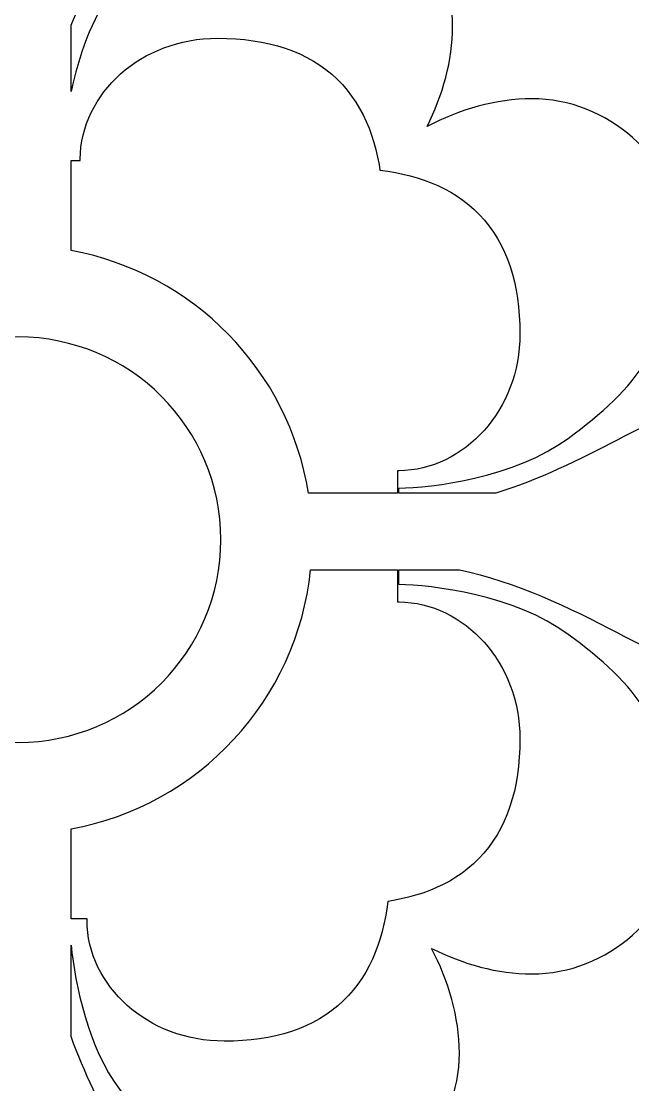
# Model space of a CAD drawing. Header units: centimetres. Extents: x 21.2 to 27, y -9 to 9.
# Drawn here: x 22.782 to 23.446, y -6.788 to -5.633 of the extents above; entities that cross this region are included whole.
import ezdxf

# ---------------------------------------------------------------- set-up
doc = ezdxf.new("R2010")
doc.units = ezdxf.units.CM
doc.header["$MEASUREMENT"] = 0
doc.layers.add('layer 1', color=7, linetype='Continuous')

msp = doc.modelspace()

# ---------------------------------------------------------------- linework, layer by layer
at = {"layer": 'layer 1', "color": 250}
for points, knots in [([(21.19047, -9.00019), (21.19047, -9.00019), (21.19047, -7.7491), (21.19047, -7.7491), (21.19047, -7.7491), (21.19047, -7.7491), (21.19047, -7.63661), (21.19047, -7.63661), (21.19047, -7.63661), (21.19047, -7.63661), (21.19047, -7.23319), (21.19047, -7.23319), (21.19047, -7.23319), (21.19047, -7.23319), (21.19047, -7.03897), (21.19047, -7.03897), (21.19047, -7.03897), (21.19047, -7.03897), (21.19047, -5.26695), (21.19047, -5.26695), (21.19047, -5.26695), (21.19047, -5.26695), (21.19047, -5.15446), (21.19047, -5.15446), (21.19047, -5.15446), (21.19047, -5.15446), (21.19047, -4.75104), (21.19047, -4.75104), (21.19047, -4.75104), (21.19047, -4.75104), (21.19047, -4.55682), (21.19047, -4.55682), (21.19047, -4.55682), (21.19047, -4.55682), (21.19047, -2.7848), (21.19047, -2.7848), (21.19047, -2.7848), (21.19047, -2.7848), (21.19047, -2.67231), (21.19047, -2.67231), (21.19047, -2.67231), (21.19047, -2.67231), (21.19047, -2.26889), (21.19047, -2.26889), (21.19047, -2.26889), (21.19047, -2.26889), (21.19047, -2.07467), (21.19047, -2.07467), (21.19047, -2.07467), (21.19047, -2.07467), (21.19047, -0.30265), (21.19047, -0.30265), (21.19047, -0.30265), (21.19047, -0.30265), (21.19047, -0.19016), (21.19047, -0.19016), (21.19047, -0.19016), (21.19047, -0.19016), (21.19047, 0.21326), (21.19047, 0.21326), (21.19047, 0.21326), (21.19047, 0.21326), (21.19047, 0.40748), (21.19047, 0.40748), (21.19047, 0.40748), (21.19047, 0.40748), (21.19047, 2.1795), (21.19047, 2.1795), (21.19047, 2.1795), (21.19047, 2.1795), (21.19047, 2.29199), (21.19047, 2.29199), (21.19047, 2.29199), (21.19047, 2.29199), (21.19047, 2.69541), (21.19047, 2.69541), (21.19047, 2.69541), (21.19047, 2.69541), (21.19047, 2.88963), (21.19047, 2.88963), (21.19047, 2.88963), (21.19047, 2.88963), (21.19047, 4.66165), (21.19047, 4.66165), (21.19047, 4.66165), (21.19047, 4.66165), (21.19047, 4.77414), (21.19047, 4.77414), (21.19047, 4.77414), (21.19047, 4.77414), (21.19047, 5.17756), (21.19047, 5.17756), (21.19047, 5.17756), (21.19047, 5.17756), (21.19047, 5.37178), (21.19047, 5.37178), (21.19047, 5.37178), (21.19047, 5.37178), (21.19047, 7.1438), (21.19047, 7.1438), (21.19047, 7.1438), (21.19047, 7.1438), (21.19047, 7.25629), (21.19047, 7.25629), (21.19047, 7.25629), (21.19047, 7.25629), (21.19047, 7.65971), (21.19047, 7.65971), (21.19047, 7.65971), (21.19047, 7.65971), (21.19047, 7.85393), (21.19047, 7.85393), (21.19047, 7.85393), (21.19047, 7.85393), (21.19047, 9.00077), (21.19047, 9.00077), (21.19047, 9.00077), (21.19047, 9.00077), (22.06369, 9.00077), (22.06369, 9.00077), (22.06369, 9.00077), (22.06369, 9.00077), (22.26069, 9.00077), (22.26069, 9.00077), (22.26069, 9.00077), (22.26069, 9.00077), (22.75317, 9.00077), (22.75317, 9.00077), (22.75317, 9.00077), (22.75317, 9.00077), (22.83643, 9.00077), (22.83643, 9.00077), (22.83643, 9.00077), (22.83643, 9.00077), (23.30109, 9.00077), (23.30109, 9.00077), (23.30109, 9.00077), (23.30109, 9.00077), (23.4937, 9.00077), (23.4937, 9.00077), (23.4937, 9.00077), (23.4937, 9.00077), (24.69645, 9.00077), (24.69645, 9.00077), (24.69645, 9.00077), (24.69645, 9.00077), (24.89344, 9.00077), (24.89344, 9.00077), (24.89344, 9.00077), (24.89344, 9.00077), (25.38592, 9.00077), (25.38592, 9.00077), (25.38592, 9.00077), (25.38592, 9.00077), (25.46919, 9.00077), (25.46919, 9.00077), (25.46919, 9.00077), (25.46919, 9.00077), (25.93384, 9.00077), (25.93384, 9.00077), (25.93384, 9.00077), (25.93384, 9.00077), (26.12645, 9.00077), (26.12645, 9.00077), (26.12645, 9.00077), (26.12645, 9.00077), (26.99977, 9.00077), (26.99977, 9.00077), (26.99977, 9.00077), (26.99977, 9.00077), (26.99977, 7.78696), (26.99977, 7.78696), (26.99977, 7.78696), (26.99977, 7.78696), (26.99977, 7.67444), (26.99977, 7.67444), (26.99977, 7.67444), (26.99977, 7.67444), (26.99977, 7.27121), (26.99977, 7.27121), (26.99977, 7.27121), (26.99977, 7.27121), (26.99977, 7.0909), (26.99977, 7.0909), (26.99977, 7.0909), (26.99977, 7.0909), (26.99977, 5.25821), (26.99977, 5.25821), (26.99977, 5.25821), (26.99977, 5.25821), (26.99977, 5.1457), (26.99977, 5.1457), (26.99977, 5.1457), (26.99977, 5.1457), (26.99977, 4.74247), (26.99977, 4.74247), (26.99977, 4.74247), (26.99977, 4.74247), (26.99977, 4.56216), (26.99977, 4.56216), (26.99977, 4.56216), (26.99977, 4.56216), (26.99977, 2.79003), (26.99977, 2.79003), (26.99977, 2.79003), (26.99977, 2.79003), (26.99977, 2.67751), (26.99977, 2.67751), (26.99977, 2.67751), (26.99977, 2.67751), (26.99977, 2.27429), (26.99977, 2.27429), (26.99977, 2.27429), (26.99977, 2.27429), (26.99977, 2.09398), (26.99977, 2.09398), (26.99977, 2.09398), (26.99977, 2.09398), (26.99977, 0.32184), (26.99977, 0.32184), (26.99977, 0.32184), (26.99977, 0.32184), (26.99977, 0.20933), (26.99977, 0.20933), (26.99977, 0.20933), (26.99977, 0.20933), (26.99977, -0.1939), (26.99977, -0.1939), (26.99977, -0.1939), (26.99977, -0.1939), (26.99977, -0.37421), (26.99977, -0.37421), (26.99977, -0.37421), (26.99977, -0.37421), (26.99977, -2.14634), (26.99977, -2.14634), (26.99977, -2.14634), (26.99977, -2.14634), (26.99977, -2.25886), (26.99977, -2.25886), (26.99977, -2.25886), (26.99977, -2.25886), (26.99977, -2.66208), (26.99977, -2.66208), (26.99977, -2.66208), (26.99977, -2.66208), (26.99977, -2.84239), (26.99977, -2.84239), (26.99977, -2.84239), (26.99977, -2.84239), (26.99977, -4.61452), (26.99977, -4.61452), (26.99977, -4.61452), (26.99977, -4.61452), (26.99977, -4.72704), (26.99977, -4.72704), (26.99977, -4.72704), (26.99977, -4.72704), (26.99977, -5.13027), (26.99977, -5.13027), (26.99977, -5.13027), (26.99977, -5.13027), (26.99977, -5.31058), (26.99977, -5.31058), (26.99977, -5.31058), (26.99977, -5.31058), (26.99977, -7.08271), (26.99977, -7.08271), (26.99977, -7.08271), (26.99977, -7.08271), (26.99977, -7.19522), (26.99977, -7.19522), (26.99977, -7.19522), (26.99977, -7.19522), (26.99977, -7.59845), (26.99977, -7.59845), (26.99977, -7.59845), (26.99977, -7.59845), (26.99977, -7.77876), (26.99977, -7.77876), (26.99977, -7.77876), (26.99977, -7.77876), (26.99977, -9.00019), (26.99977, -9.00019), (26.99977, -9.00019), (26.99977, -9.00019), (26.12655, -9.00019), (26.12655, -9.00019), (26.12655, -9.00019), (26.12655, -9.00019), (25.92852, -9.00019), (25.92852, -9.00019), (25.92852, -9.00019), (25.92852, -9.00019), (25.46919, -9.00019), (25.46919, -9.00019), (25.46919, -9.00019), (25.46919, -9.00019), (25.38592, -9.00019), (25.38592, -9.00019), (25.38592, -9.00019), (25.38592, -9.00019), (24.89003, -9.00019), (24.89003, -9.00019), (24.89003, -9.00019), (24.89003, -9.00019), (24.69651, -9.00019), (24.69651, -9.00019), (24.69651, -9.00019), (24.69651, -9.00019), (23.4938, -9.00019), (23.4938, -9.00019), (23.4938, -9.00019), (23.4938, -9.00019), (23.29577, -9.00019), (23.29577, -9.00019), (23.29577, -9.00019), (23.29577, -9.00019), (22.83643, -9.00019), (22.83643, -9.00019), (22.83643, -9.00019), (22.83643, -9.00019), (22.75317, -9.00019), (22.75317, -9.00019), (22.75317, -9.00019), (22.75317, -9.00019), (22.25728, -9.00019), (22.25728, -9.00019), (22.25728, -9.00019), (22.25728, -9.00019), (22.06376, -9.00019), (22.06376, -9.00019), (22.06376, -9.00019), (22.06376, -9.00019), (21.19047, -9.00019), (21.19047, -9.00019)], [0, 0, 0, 0, 0.0117647, 0.0117647, 0.0117647, 0.0117647, 0.0235294, 0.0235294, 0.0235294, 0.0235294, 0.0352941, 0.0352941, 0.0352941, 0.0352941, 0.0470588, 0.0470588, 0.0470588, 0.0470588, 0.0588235, 0.0588235, 0.0588235, 0.0588235, 0.0705882, 0.0705882, 0.0705882, 0.0705882, 0.0823529, 0.0823529, 0.0823529, 0.0823529, 0.0941176, 0.0941176, 0.0941176, 0.0941176, 0.1058824, 0.1058824, 0.1058824, 0.1058824, 0.1176471, 0.1176471, 0.1176471, 0.1176471, 0.1294118, 0.1294118, 0.1294118, 0.1294118, 0.1411765, 0.1411765, 0.1411765, 0.1411765, 0.1529412, 0.1529412, 0.1529412, 0.1529412, 0.1647059, 0.1647059, 0.1647059, 0.1647059, 0.1764706, 0.1764706, 0.1764706, 0.1764706, 0.1882353, 0.1882353, 0.1882353, 0.1882353, 0.2, 0.2, 0.2, 0.2, 0.2117647, 0.2117647, 0.2117647, 0.2117647, 0.2235294, 0.2235294, 0.2235294, 0.2235294, 0.2352941, 0.2352941, 0.2352941, 0.2352941, 0.2470588, 0.2470588, 0.2470588, 0.2470588, 0.2588235, 0.2588235, 0.2588235, 0.2588235, 0.2705882, 0.2705882, 0.2705882, 0.2705882, 0.2823529, 0.2823529, 0.2823529, 0.2823529, 0.2941176, 0.2941176, 0.2941176, 0.2941176, 0.3058824, 0.3058824, 0.3058824, 0.3058824, 0.3176471, 0.3176471, 0.3176471, 0.3176471, 0.3294118, 0.3294118, 0.3294118, 0.3294118, 0.3411765, 0.3411765, 0.3411765, 0.3411765, 0.3529412, 0.3529412, 0.3529412, 0.3529412, 0.3647059, 0.3647059, 0.3647059, 0.3647059, 0.3764706, 0.3764706, 0.3764706, 0.3764706, 0.3882353, 0.3882353, 0.3882353, 0.3882353, 0.4, 0.4, 0.4, 0.4, 0.4117647, 0.4117647, 0.4117647, 0.4117647, 0.4235294, 0.4235294, 0.4235294, 0.4235294, 0.4352941, 0.4352941, 0.4352941, 0.4352941, 0.4470588, 0.4470588, 0.4470588, 0.4470588, 0.4588235, 0.4588235, 0.4588235, 0.4588235, 0.4705882, 0.4705882, 0.4705882, 0.4705882, 0.4823529, 0.4823529, 0.4823529, 0.4823529, 0.4941176, 0.4941176, 0.4941176, 0.4941176, 0.5058824, 0.5058824, 0.5058824, 0.5058824, 0.5176471, 0.5176471, 0.5176471, 0.5176471, 0.5294118, 0.5294118, 0.5294118, 0.5294118, 0.5411765, 0.5411765, 0.5411765, 0.5411765, 0.5529412, 0.5529412, 0.5529412, 0.5529412, 0.5647059, 0.5647059, 0.5647059, 0.5647059, 0.5764706, 0.5764706, 0.5764706, 0.5764706, 0.5882353, 0.5882353, 0.5882353, 0.5882353, 0.6, 0.6, 0.6, 0.6, 0.6117647, 0.6117647, 0.6117647, 0.6117647, 0.6235294, 0.6235294, 0.6235294, 0.6235294, 0.6352941, 0.6352941, 0.6352941, 0.6352941, 0.6470588, 0.6470588, 0.6470588, 0.6470588, 0.6588235, 0.6588235, 0.6588235, 0.6588235, 0.6705882, 0.6705882, 0.6705882, 0.6705882, 0.6823529, 0.6823529, 0.6823529, 0.6823529, 0.6941176, 0.6941176, 0.6941176, 0.6941176, 0.7058824, 0.7058824, 0.7058824, 0.7058824, 0.7176471, 0.7176471, 0.7176471, 0.7176471, 0.7294118, 0.7294118, 0.7294118, 0.7294118, 0.7411765, 0.7411765, 0.7411765, 0.7411765, 0.7529412, 0.7529412, 0.7529412, 0.7529412, 0.7647059, 0.7647059, 0.7647059, 0.7647059, 0.7764706, 0.7764706, 0.7764706, 0.7764706, 0.7882353, 0.7882353, 0.7882353, 0.7882353, 0.8, 0.8, 0.8, 0.8, 0.8117647, 0.8117647, 0.8117647, 0.8117647, 0.8235294, 0.8235294, 0.8235294, 0.8235294, 0.8352941, 0.8352941, 0.8352941, 0.8352941, 0.8470588, 0.8470588, 0.8470588, 0.8470588, 0.8588235, 0.8588235, 0.8588235, 0.8588235, 0.8705882, 0.8705882, 0.8705882, 0.8705882, 0.8823529, 0.8823529, 0.8823529, 0.8823529, 0.8941176, 0.8941176, 0.8941176, 0.8941176, 0.9058824, 0.9058824, 0.9058824, 0.9058824, 0.9176471, 0.9176471, 0.9176471, 0.9176471, 0.9294118, 0.9294118, 0.9294118, 0.9294118, 0.9411765, 0.9411765, 0.9411765, 0.9411765, 0.9529412, 0.9529412, 0.9529412, 0.9529412, 0.9647059, 0.9647059, 0.9647059, 0.9647059, 0.9764706, 0.9764706, 0.9764706, 0.9764706, 1, 1, 1, 1]), ([(24.05313, -6.09519), (24.05313, -6.09519), (24.05313, -5.65163), (24.05313, -5.65163), (24.05313, -5.65163), (23.90784, -5.62226), (23.79538, -5.46278), (23.7876, -5.26712), (23.7876, -5.26712), (23.57159, -5.26462), (23.39594, -5.13463), (23.38362, -4.97119), (23.38362, -4.97119), (23.38362, -4.97119), (23.15074, -5.04205), (23.15074, -5.04205), (23.15074, -5.04205), (23.15074, -5.04205), (22.88314, -4.96062), (22.88314, -4.96062), (22.88314, -4.96062), (22.88314, -4.96062), (22.81624, -5.18953), (22.81624, -5.18953), (22.81624, -5.18953), (22.83441, -5.22654), (22.85318, -5.2621), (22.86842, -5.29017), (22.86842, -5.29017), (22.89759, -5.34264), (22.91799, -5.39075), (22.91799, -5.4345), (22.91799, -5.4345), (22.91799, -5.47096), (22.89759, -5.51179), (22.88008, -5.54533), (22.88008, -5.54533), (22.86468, -5.57433), (22.84929, -5.60526), (22.83643, -5.63733), (22.83643, -5.63733), (22.83643, -5.63733), (22.83643, -5.70942), (22.83643, -5.70942), (22.83643, -5.70942), (22.84433, -5.67229), (22.85832, -5.6305), (22.88155, -5.59928), (22.88155, -5.59928), (22.93549, -5.52636), (22.98505, -5.48118), (23.10464, -5.48118), (23.10464, -5.48118), (23.18629, -5.48118), (23.25043, -5.55697), (23.25043, -5.63865), (23.25043, -5.63865), (23.25043, -5.6756), (23.23968, -5.71374), (23.22264, -5.74754), (23.22264, -5.74754), (23.2576, -5.72907), (23.29762, -5.71726), (23.33633, -5.71726), (23.33633, -5.71726), (23.41801, -5.71726), (23.49381, -5.7814), (23.49381, -5.86306), (23.49381, -5.86306), (23.49381, -5.98265), (23.44862, -6.0322), (23.37571, -6.08615), (23.37571, -6.08615), (23.31886, -6.12843), (23.22699, -6.14011), (23.19199, -6.14011), (23.19199, -6.14011), (23.19199, -6.14011), (23.19199, -6.14577), (23.19199, -6.14577), (23.19199, -6.14577), (23.19199, -6.14577), (23.29714, -6.14577), (23.29714, -6.14577), (23.29714, -6.14577), (23.34369, -6.13118), (23.3886, -6.10939), (23.42965, -6.0876), (23.42965, -6.0876), (23.46319, -6.0701), (23.50402, -6.0497), (23.54048, -6.0497), (23.54048, -6.0497), (23.58423, -6.0497), (23.63234, -6.0701), (23.68481, -6.09928), (23.68481, -6.09928), (23.72001, -6.11838), (23.76701, -6.14305), (23.81383, -6.16512), (23.81383, -6.16512), (23.81383, -6.16512), (24.05313, -6.09519), (24.05313, -6.09519)], [0, 0, 0, 0, 0.037037, 0.037037, 0.037037, 0.037037, 0.0740741, 0.0740741, 0.0740741, 0.0740741, 0.1111111, 0.1111111, 0.1111111, 0.1111111, 0.1481481, 0.1481481, 0.1481481, 0.1481481, 0.1851852, 0.1851852, 0.1851852, 0.1851852, 0.2222222, 0.2222222, 0.2222222, 0.2222222, 0.2592593, 0.2592593, 0.2592593, 0.2592593, 0.2962963, 0.2962963, 0.2962963, 0.2962963, 0.3333333, 0.3333333, 0.3333333, 0.3333333, 0.3703704, 0.3703704, 0.3703704, 0.3703704, 0.4074074, 0.4074074, 0.4074074, 0.4074074, 0.4444444, 0.4444444, 0.4444444, 0.4444444, 0.4814815, 0.4814815, 0.4814815, 0.4814815, 0.5185185, 0.5185185, 0.5185185, 0.5185185, 0.5555556, 0.5555556, 0.5555556, 0.5555556, 0.5925926, 0.5925926, 0.5925926, 0.5925926, 0.6296296, 0.6296296, 0.6296296, 0.6296296, 0.6666667, 0.6666667, 0.6666667, 0.6666667, 0.7037037, 0.7037037, 0.7037037, 0.7037037, 0.7407407, 0.7407407, 0.7407407, 0.7407407, 0.7777778, 0.7777778, 0.7777778, 0.7777778, 0.8148148, 0.8148148, 0.8148148, 0.8148148, 0.8518519, 0.8518519, 0.8518519, 0.8518519, 0.8888889, 0.8888889, 0.8888889, 0.8888889, 0.9259259, 0.9259259, 0.9259259, 0.9259259, 1, 1, 1, 1]), ([(22.83643, -5.78427), (22.83643, -5.78427), (22.83643, -5.88221), (22.83643, -5.88221), (22.83643, -5.88221), (22.96887, -5.9064), (23.07278, -6.01233), (23.09399, -6.14577), (23.09399, -6.14577), (23.09399, -6.14577), (23.19071, -6.14577), (23.19071, -6.14577), (23.19071, -6.14577), (23.19071, -6.14577), (23.19071, -6.12131), (23.19071, -6.12131), (23.19071, -6.12131), (23.19071, -6.12131), (23.19249, -6.12131), (23.19249, -6.12131), (23.19249, -6.12131), (23.19249, -6.12131), (23.19865, -6.12113), (23.19865, -6.12113), (23.19865, -6.12113), (23.19865, -6.12113), (23.20526, -6.12053), (23.20526, -6.12053), (23.20526, -6.12053), (23.20526, -6.12053), (23.2118, -6.11956), (23.2118, -6.11956), (23.2118, -6.11956), (23.2118, -6.11956), (23.21824, -6.11821), (23.21824, -6.11821), (23.21824, -6.11821), (23.21824, -6.11821), (23.22458, -6.11651), (23.22458, -6.11651), (23.22458, -6.11651), (23.22458, -6.11651), (23.23081, -6.11446), (23.23081, -6.11446), (23.23081, -6.11446), (23.23081, -6.11446), (23.2369, -6.11209), (23.2369, -6.11209), (23.2369, -6.11209), (23.2369, -6.11209), (23.24286, -6.10939), (23.24286, -6.10939), (23.24286, -6.10939), (23.24286, -6.10939), (23.24866, -6.1064), (23.24866, -6.1064), (23.24866, -6.1064), (23.24866, -6.1064), (23.25433, -6.1031), (23.25433, -6.1031), (23.25433, -6.1031), (23.25433, -6.1031), (23.25982, -6.09951), (23.25982, -6.09951), (23.25982, -6.09951), (23.25982, -6.09951), (23.26514, -6.09565), (23.26514, -6.09565), (23.26514, -6.09565), (23.26514, -6.09565), (23.27028, -6.09153), (23.27028, -6.09153), (23.27028, -6.09153), (23.27028, -6.09153), (23.27524, -6.08714), (23.27524, -6.08714), (23.27524, -6.08714), (23.27524, -6.08714), (23.28001, -6.08251), (23.28001, -6.08251), (23.28001, -6.08251), (23.28001, -6.08251), (23.28458, -6.07762), (23.28458, -6.07762), (23.28458, -6.07762), (23.28458, -6.07762), (23.28894, -6.07251), (23.28894, -6.07251), (23.28894, -6.07251), (23.28894, -6.07251), (23.29308, -6.06716), (23.29308, -6.06716), (23.29308, -6.06716), (23.29308, -6.06716), (23.297, -6.0616), (23.297, -6.0616), (23.297, -6.0616), (23.297, -6.0616), (23.30069, -6.05581), (23.30069, -6.05581), (23.30069, -6.05581), (23.30069, -6.05581), (23.30413, -6.04982), (23.30413, -6.04982), (23.30413, -6.04982), (23.30413, -6.04982), (23.30732, -6.04363), (23.30732, -6.04363), (23.30732, -6.04363), (23.30732, -6.04363), (23.31026, -6.03725), (23.31026, -6.03725), (23.31026, -6.03725), (23.31026, -6.03725), (23.31292, -6.03067), (23.31292, -6.03067), (23.31292, -6.03067), (23.31292, -6.03067), (23.31531, -6.02392), (23.31531, -6.02392), (23.31531, -6.02392), (23.31531, -6.02392), (23.3174, -6.017), (23.3174, -6.017), (23.3174, -6.017), (23.3174, -6.017), (23.3192, -6.00993), (23.3192, -6.00993), (23.3192, -6.00993), (23.3192, -6.00993), (23.32069, -6.00269), (23.32069, -6.00269), (23.32069, -6.00269), (23.32069, -6.00269), (23.32186, -5.99531), (23.32186, -5.99531), (23.32186, -5.99531), (23.32186, -5.99531), (23.32271, -5.98781), (23.32271, -5.98781), (23.32271, -5.98781), (23.32271, -5.98781), (23.32323, -5.98018), (23.32323, -5.98018), (23.32323, -5.98018), (23.32323, -5.98018), (23.3234, -5.97254), (23.3234, -5.97254), (23.3234, -5.97254), (23.3234, -5.97254), (23.32324, -5.96246), (23.32324, -5.96246), (23.32324, -5.96246), (23.32324, -5.96246), (23.32275, -5.95275), (23.32275, -5.95275), (23.32275, -5.95275), (23.32275, -5.95275), (23.32194, -5.94329), (23.32194, -5.94329), (23.32194, -5.94329), (23.32194, -5.94329), (23.3208, -5.93406), (23.3208, -5.93406), (23.3208, -5.93406), (23.3208, -5.93406), (23.31931, -5.92508), (23.31931, -5.92508), (23.31931, -5.92508), (23.31931, -5.92508), (23.31749, -5.91633), (23.31749, -5.91633), (23.31749, -5.91633), (23.31749, -5.91633), (23.31531, -5.90783), (23.31531, -5.90783), (23.31531, -5.90783), (23.31531, -5.90783), (23.31278, -5.89956), (23.31278, -5.89956), (23.31278, -5.89956), (23.31278, -5.89956), (23.30989, -5.89155), (23.30989, -5.89155), (23.30989, -5.89155), (23.30989, -5.89155), (23.30663, -5.88379), (23.30663, -5.88379), (23.30663, -5.88379), (23.30663, -5.88379), (23.30301, -5.87631), (23.30301, -5.87631), (23.30301, -5.87631), (23.30301, -5.87631), (23.29903, -5.8691), (23.29903, -5.8691), (23.29903, -5.8691), (23.29903, -5.8691), (23.29467, -5.86218), (23.29467, -5.86218), (23.29467, -5.86218), (23.29467, -5.86218), (23.28997, -5.85557), (23.28997, -5.85557), (23.28997, -5.85557), (23.28997, -5.85557), (23.28493, -5.84929), (23.28493, -5.84929), (23.28493, -5.84929), (23.28493, -5.84929), (23.27956, -5.84334), (23.27956, -5.84334), (23.27956, -5.84334), (23.27956, -5.84334), (23.27387, -5.83773), (23.27387, -5.83773), (23.27387, -5.83773), (23.27387, -5.83773), (23.2679, -5.83249), (23.2679, -5.83249), (23.2679, -5.83249), (23.2679, -5.83249), (23.26166, -5.82761), (23.26166, -5.82761), (23.26166, -5.82761), (23.26166, -5.82761), (23.25517, -5.82308), (23.25517, -5.82308), (23.25517, -5.82308), (23.25517, -5.82308), (23.24845, -5.81892), (23.24845, -5.81892), (23.24845, -5.81892), (23.24845, -5.81892), (23.24152, -5.81511), (23.24152, -5.81511), (23.24152, -5.81511), (23.24152, -5.81511), (23.2344, -5.81164), (23.2344, -5.81164), (23.2344, -5.81164), (23.2344, -5.81164), (23.22709, -5.80851), (23.22709, -5.80851), (23.22709, -5.80851), (23.22709, -5.80851), (23.21962, -5.8057), (23.21962, -5.8057), (23.21962, -5.8057), (23.21962, -5.8057), (23.212, -5.80321), (23.212, -5.80321), (23.212, -5.80321), (23.212, -5.80321), (23.20423, -5.80102), (23.20423, -5.80102), (23.20423, -5.80102), (23.20423, -5.80102), (23.19632, -5.79912), (23.19632, -5.79912), (23.19632, -5.79912), (23.19632, -5.79912), (23.18827, -5.79749), (23.18827, -5.79749), (23.18827, -5.79749), (23.18827, -5.79749), (23.18009, -5.79612), (23.18009, -5.79612), (23.18009, -5.79612), (23.18009, -5.79612), (23.17178, -5.79502), (23.17178, -5.79502), (23.17178, -5.79502), (23.17178, -5.79502), (23.17154, -5.79499), (23.17154, -5.79499), (23.17154, -5.79499), (23.17154, -5.79499), (23.17055, -5.78873), (23.17055, -5.78873), (23.17055, -5.78873), (23.17055, -5.78873), (23.16897, -5.78058), (23.16897, -5.78058), (23.16897, -5.78058), (23.16897, -5.78058), (23.16712, -5.77257), (23.16712, -5.77257), (23.16712, -5.77257), (23.16712, -5.77257), (23.16498, -5.7647), (23.16498, -5.7647), (23.16498, -5.7647), (23.16498, -5.7647), (23.16253, -5.75698), (23.16253, -5.75698), (23.16253, -5.75698), (23.16253, -5.75698), (23.15977, -5.74941), (23.15977, -5.74941), (23.15977, -5.74941), (23.15977, -5.74941), (23.15668, -5.74201), (23.15668, -5.74201), (23.15668, -5.74201), (23.15668, -5.74201), (23.15325, -5.73479), (23.15325, -5.73479), (23.15325, -5.73479), (23.15325, -5.73479), (23.14948, -5.72777), (23.14948, -5.72777), (23.14948, -5.72777), (23.14948, -5.72777), (23.14534, -5.72095), (23.14534, -5.72095), (23.14534, -5.72095), (23.14534, -5.72095), (23.14084, -5.71436), (23.14084, -5.71436), (23.14084, -5.71436), (23.14084, -5.71436), (23.13598, -5.70803), (23.13598, -5.70803), (23.13598, -5.70803), (23.13598, -5.70803), (23.13074, -5.70196), (23.13074, -5.70196), (23.13074, -5.70196), (23.13074, -5.70196), (23.12514, -5.69618), (23.12514, -5.69618), (23.12514, -5.69618), (23.12514, -5.69618), (23.11918, -5.69072), (23.11918, -5.69072), (23.11918, -5.69072), (23.11918, -5.69072), (23.11289, -5.68559), (23.11289, -5.68559), (23.11289, -5.68559), (23.11289, -5.68559), (23.10627, -5.68082), (23.10627, -5.68082), (23.10627, -5.68082), (23.10627, -5.68082), (23.09932, -5.67639), (23.09932, -5.67639), (23.09932, -5.67639), (23.09932, -5.67639), (23.09208, -5.67233), (23.09208, -5.67233), (23.09208, -5.67233), (23.09208, -5.67233), (23.08455, -5.66865), (23.08455, -5.66865), (23.08455, -5.66865), (23.08455, -5.66865), (23.07675, -5.66533), (23.07675, -5.66533), (23.07675, -5.66533), (23.07675, -5.66533), (23.06869, -5.66239), (23.06869, -5.66239), (23.06869, -5.66239), (23.06869, -5.66239), (23.06037, -5.65981), (23.06037, -5.65981), (23.06037, -5.65981), (23.06037, -5.65981), (23.05181, -5.6576), (23.05181, -5.6576), (23.05181, -5.6576), (23.05181, -5.6576), (23.043, -5.65574), (23.043, -5.65574), (23.043, -5.65574), (23.043, -5.65574), (23.03395, -5.65423), (23.03395, -5.65423), (23.03395, -5.65423), (23.03395, -5.65423), (23.02465, -5.65307), (23.02465, -5.65307), (23.02465, -5.65307), (23.02465, -5.65307), (23.01511, -5.65224), (23.01511, -5.65224), (23.01511, -5.65224), (23.01511, -5.65224), (23.00532, -5.65175), (23.00532, -5.65175), (23.00532, -5.65175), (23.00532, -5.65175), (22.99516, -5.65158), (22.99516, -5.65158), (22.99516, -5.65158), (22.99516, -5.65158), (22.98751, -5.65175), (22.98751, -5.65175), (22.98751, -5.65175), (22.98751, -5.65175), (22.97989, -5.65227), (22.97989, -5.65227), (22.97989, -5.65227), (22.97989, -5.65227), (22.97238, -5.65312), (22.97238, -5.65312), (22.97238, -5.65312), (22.97238, -5.65312), (22.965, -5.65429), (22.965, -5.65429), (22.965, -5.65429), (22.965, -5.65429), (22.95777, -5.65578), (22.95777, -5.65578), (22.95777, -5.65578), (22.95777, -5.65578), (22.95069, -5.65758), (22.95069, -5.65758), (22.95069, -5.65758), (22.95069, -5.65758), (22.94377, -5.65968), (22.94377, -5.65968), (22.94377, -5.65968), (22.94377, -5.65968), (22.93702, -5.66206), (22.93702, -5.66206), (22.93702, -5.66206), (22.93702, -5.66206), (22.93045, -5.66473), (22.93045, -5.66473), (22.93045, -5.66473), (22.93045, -5.66473), (22.92406, -5.66766), (22.92406, -5.66766), (22.92406, -5.66766), (22.92406, -5.66766), (22.91788, -5.67085), (22.91788, -5.67085), (22.91788, -5.67085), (22.91788, -5.67085), (22.91188, -5.67429), (22.91188, -5.67429), (22.91188, -5.67429), (22.91188, -5.67429), (22.9061, -5.67798), (22.9061, -5.67798), (22.9061, -5.67798), (22.9061, -5.67798), (22.90053, -5.6819), (22.90053, -5.6819), (22.90053, -5.6819), (22.90053, -5.6819), (22.89518, -5.68604), (22.89518, -5.68604), (22.89518, -5.68604), (22.89518, -5.68604), (22.89007, -5.6904), (22.89007, -5.6904), (22.89007, -5.6904), (22.89007, -5.6904), (22.88518, -5.69497), (22.88518, -5.69497), (22.88518, -5.69497), (22.88518, -5.69497), (22.88055, -5.69974), (22.88055, -5.69974), (22.88055, -5.69974), (22.88055, -5.69974), (22.87616, -5.7047), (22.87616, -5.7047), (22.87616, -5.7047), (22.87616, -5.7047), (22.87203, -5.70984), (22.87203, -5.70984), (22.87203, -5.70984), (22.87203, -5.70984), (22.86817, -5.71516), (22.86817, -5.71516), (22.86817, -5.71516), (22.86817, -5.71516), (22.86459, -5.72066), (22.86459, -5.72066), (22.86459, -5.72066), (22.86459, -5.72066), (22.86129, -5.72631), (22.86129, -5.72631), (22.86129, -5.72631), (22.86129, -5.72631), (22.85829, -5.73212), (22.85829, -5.73212), (22.85829, -5.73212), (22.85829, -5.73212), (22.8556, -5.73808), (22.8556, -5.73808), (22.8556, -5.73808), (22.8556, -5.73808), (22.85322, -5.74417), (22.85322, -5.74417), (22.85322, -5.74417), (22.85322, -5.74417), (22.85117, -5.7504), (22.85117, -5.7504), (22.85117, -5.7504), (22.85117, -5.7504), (22.84947, -5.75674), (22.84947, -5.75674), (22.84947, -5.75674), (22.84947, -5.75674), (22.84812, -5.76318), (22.84812, -5.76318), (22.84812, -5.76318), (22.84812, -5.76318), (22.84715, -5.76972), (22.84715, -5.76972), (22.84715, -5.76972), (22.84715, -5.76972), (22.84655, -5.77633), (22.84655, -5.77633), (22.84655, -5.77633), (22.84655, -5.77633), (22.84637, -5.78249), (22.84637, -5.78249), (22.84637, -5.78249), (22.84637, -5.78249), (22.84637, -5.78427), (22.84637, -5.78427), (22.84637, -5.78427), (22.84637, -5.78427), (22.83643, -5.78427), (22.83643, -5.78427)], [0, 0, 0, 0, 0.0074627, 0.0074627, 0.0074627, 0.0074627, 0.0149254, 0.0149254, 0.0149254, 0.0149254, 0.0223881, 0.0223881, 0.0223881, 0.0223881, 0.0298507, 0.0298507, 0.0298507, 0.0298507, 0.0373134, 0.0373134, 0.0373134, 0.0373134, 0.0447761, 0.0447761, 0.0447761, 0.0447761, 0.0522388, 0.0522388, 0.0522388, 0.0522388, 0.0597015, 0.0597015, 0.0597015, 0.0597015, 0.0671642, 0.0671642, 0.0671642, 0.0671642, 0.0746269, 0.0746269, 0.0746269, 0.0746269, 0.0820896, 0.0820896, 0.0820896, 0.0820896, 0.0895522, 0.0895522, 0.0895522, 0.0895522, 0.0970149, 0.0970149, 0.0970149, 0.0970149, 0.1044776, 0.1044776, 0.1044776, 0.1044776, 0.1119403, 0.1119403, 0.1119403, 0.1119403, 0.119403, 0.119403, 0.119403, 0.119403, 0.1268657, 0.1268657, 0.1268657, 0.1268657, 0.1343284, 0.1343284, 0.1343284, 0.1343284, 0.141791, 0.141791, 0.141791, 0.141791, 0.1492537, 0.1492537, 0.1492537, 0.1492537, 0.1567164, 0.1567164, 0.1567164, 0.1567164, 0.1641791, 0.1641791, 0.1641791, 0.1641791, 0.1716418, 0.1716418, 0.1716418, 0.1716418, 0.1791045, 0.1791045, 0.1791045, 0.1791045, 0.1865672, 0.1865672, 0.1865672, 0.1865672, 0.1940299, 0.1940299, 0.1940299, 0.1940299, 0.2014925, 0.2014925, 0.2014925, 0.2014925, 0.2089552, 0.2089552, 0.2089552, 0.2089552, 0.2164179, 0.2164179, 0.2164179, 0.2164179, 0.2238806, 0.2238806, 0.2238806, 0.2238806, 0.2313433, 0.2313433, 0.2313433, 0.2313433, 0.238806, 0.238806, 0.238806, 0.238806, 0.2462687, 0.2462687, 0.2462687, 0.2462687, 0.2537313, 0.2537313, 0.2537313, 0.2537313, 0.261194, 0.261194, 0.261194, 0.261194, 0.2686567, 0.2686567, 0.2686567, 0.2686567, 0.2761194, 0.2761194, 0.2761194, 0.2761194, 0.2835821, 0.2835821, 0.2835821, 0.2835821, 0.2910448, 0.2910448, 0.2910448, 0.2910448, 0.2985075, 0.2985075, 0.2985075, 0.2985075, 0.3059701, 0.3059701, 0.3059701, 0.3059701, 0.3134328, 0.3134328, 0.3134328, 0.3134328, 0.3208955, 0.3208955, 0.3208955, 0.3208955, 0.3283582, 0.3283582, 0.3283582, 0.3283582, 0.3358209, 0.3358209, 0.3358209, 0.3358209, 0.3432836, 0.3432836, 0.3432836, 0.3432836, 0.3507463, 0.3507463, 0.3507463, 0.3507463, 0.358209, 0.358209, 0.358209, 0.358209, 0.3656716, 0.3656716, 0.3656716, 0.3656716, 0.3731343, 0.3731343, 0.3731343, 0.3731343, 0.380597, 0.380597, 0.380597, 0.380597, 0.3880597, 0.3880597, 0.3880597, 0.3880597, 0.3955224, 0.3955224, 0.3955224, 0.3955224, 0.4029851, 0.4029851, 0.4029851, 0.4029851, 0.4104478, 0.4104478, 0.4104478, 0.4104478, 0.4179104, 0.4179104, 0.4179104, 0.4179104, 0.4253731, 0.4253731, 0.4253731, 0.4253731, 0.4328358, 0.4328358, 0.4328358, 0.4328358, 0.4402985, 0.4402985, 0.4402985, 0.4402985, 0.4477612, 0.4477612, 0.4477612, 0.4477612, 0.4552239, 0.4552239, 0.4552239, 0.4552239, 0.4626866, 0.4626866, 0.4626866, 0.4626866, 0.4701493, 0.4701493, 0.4701493, 0.4701493, 0.4776119, 0.4776119, 0.4776119, 0.4776119, 0.4850746, 0.4850746, 0.4850746, 0.4850746, 0.4925373, 0.4925373, 0.4925373, 0.4925373, 0.5, 0.5, 0.5, 0.5, 0.5074627, 0.5074627, 0.5074627, 0.5074627, 0.5149254, 0.5149254, 0.5149254, 0.5149254, 0.5223881, 0.5223881, 0.5223881, 0.5223881, 0.5298507, 0.5298507, 0.5298507, 0.5298507, 0.5373134, 0.5373134, 0.5373134, 0.5373134, 0.5447761, 0.5447761, 0.5447761, 0.5447761, 0.5522388, 0.5522388, 0.5522388, 0.5522388, 0.5597015, 0.5597015, 0.5597015, 0.5597015, 0.5671642, 0.5671642, 0.5671642, 0.5671642, 0.5746269, 0.5746269, 0.5746269, 0.5746269, 0.5820896, 0.5820896, 0.5820896, 0.5820896, 0.5895522, 0.5895522, 0.5895522, 0.5895522, 0.5970149, 0.5970149, 0.5970149, 0.5970149, 0.6044776, 0.6044776, 0.6044776, 0.6044776, 0.6119403, 0.6119403, 0.6119403, 0.6119403, 0.619403, 0.619403, 0.619403, 0.619403, 0.6268657, 0.6268657, 0.6268657, 0.6268657, 0.6343284, 0.6343284, 0.6343284, 0.6343284, 0.641791, 0.641791, 0.641791, 0.641791, 0.6492537, 0.6492537, 0.6492537, 0.6492537, 0.6567164, 0.6567164, 0.6567164, 0.6567164, 0.6641791, 0.6641791, 0.6641791, 0.6641791, 0.6716418, 0.6716418, 0.6716418, 0.6716418, 0.6791045, 0.6791045, 0.6791045, 0.6791045, 0.6865672, 0.6865672, 0.6865672, 0.6865672, 0.6940299, 0.6940299, 0.6940299, 0.6940299, 0.7014925, 0.7014925, 0.7014925, 0.7014925, 0.7089552, 0.7089552, 0.7089552, 0.7089552, 0.7164179, 0.7164179, 0.7164179, 0.7164179, 0.7238806, 0.7238806, 0.7238806, 0.7238806, 0.7313433, 0.7313433, 0.7313433, 0.7313433, 0.738806, 0.738806, 0.738806, 0.738806, 0.7462687, 0.7462687, 0.7462687, 0.7462687, 0.7537313, 0.7537313, 0.7537313, 0.7537313, 0.761194, 0.761194, 0.761194, 0.761194, 0.7686567, 0.7686567, 0.7686567, 0.7686567, 0.7761194, 0.7761194, 0.7761194, 0.7761194, 0.7835821, 0.7835821, 0.7835821, 0.7835821, 0.7910448, 0.7910448, 0.7910448, 0.7910448, 0.7985075, 0.7985075, 0.7985075, 0.7985075, 0.8059701, 0.8059701, 0.8059701, 0.8059701, 0.8134328, 0.8134328, 0.8134328, 0.8134328, 0.8208955, 0.8208955, 0.8208955, 0.8208955, 0.8283582, 0.8283582, 0.8283582, 0.8283582, 0.8358209, 0.8358209, 0.8358209, 0.8358209, 0.8432836, 0.8432836, 0.8432836, 0.8432836, 0.8507463, 0.8507463, 0.8507463, 0.8507463, 0.858209, 0.858209, 0.858209, 0.858209, 0.8656716, 0.8656716, 0.8656716, 0.8656716, 0.8731343, 0.8731343, 0.8731343, 0.8731343, 0.880597, 0.880597, 0.880597, 0.880597, 0.8880597, 0.8880597, 0.8880597, 0.8880597, 0.8955224, 0.8955224, 0.8955224, 0.8955224, 0.9029851, 0.9029851, 0.9029851, 0.9029851, 0.9104478, 0.9104478, 0.9104478, 0.9104478, 0.9179104, 0.9179104, 0.9179104, 0.9179104, 0.9253731, 0.9253731, 0.9253731, 0.9253731, 0.9328358, 0.9328358, 0.9328358, 0.9328358, 0.9402985, 0.9402985, 0.9402985, 0.9402985, 0.9477612, 0.9477612, 0.9477612, 0.9477612, 0.9552239, 0.9552239, 0.9552239, 0.9552239, 0.9626866, 0.9626866, 0.9626866, 0.9626866, 0.9701493, 0.9701493, 0.9701493, 0.9701493, 0.9776119, 0.9776119, 0.9776119, 0.9776119, 0.9850746, 0.9850746, 0.9850746, 0.9850746, 1, 1, 1, 1]), ([(22.55853, -6.19624), (22.55853, -6.07464), (22.65715, -5.97603), (22.77874, -5.97603), (22.77874, -5.97603), (22.90034, -5.97603), (22.99895, -6.07464), (22.99895, -6.19624), (22.99895, -6.19624), (22.99895, -6.31784), (22.90034, -6.41645), (22.77874, -6.41645), (22.77874, -6.41645), (22.65715, -6.41645), (22.55853, -6.31784), (22.55853, -6.19624)], [0, 0, 0, 0, 0.2, 0.2, 0.2, 0.2, 0.4, 0.4, 0.4, 0.4, 0.6, 0.6, 0.6, 0.6, 1, 1, 1, 1]), ([(23.38514, -7.40213), (23.4059, -7.24939), (23.5697, -7.1291), (23.77228, -7.12106), (23.77228, -7.12106), (23.7747, -6.91173), (23.89684, -6.7403), (24.05313, -6.71868), (24.05313, -6.71868), (24.05313, -6.71868), (24.05313, -6.29729), (24.05313, -6.29729), (24.05313, -6.29729), (24.05313, -6.29729), (23.80433, -6.22458), (23.80433, -6.22458), (23.80433, -6.22458), (23.7607, -6.24546), (23.71763, -6.26809), (23.68481, -6.28591), (23.68481, -6.28591), (23.63234, -6.31509), (23.58423, -6.33549), (23.54048, -6.33549), (23.54048, -6.33549), (23.50402, -6.33549), (23.46319, -6.31509), (23.42965, -6.29757), (23.42965, -6.29757), (23.37715, -6.2697), (23.31835, -6.24185), (23.25788, -6.22904), (23.25788, -6.22904), (23.25788, -6.22904), (23.19199, -6.22904), (23.19199, -6.22904), (23.19199, -6.22904), (23.19199, -6.22904), (23.19199, -6.24508), (23.19199, -6.24508), (23.19199, -6.24508), (23.22699, -6.24508), (23.31886, -6.25675), (23.37571, -6.29904), (23.37571, -6.29904), (23.44862, -6.35299), (23.49381, -6.40255), (23.49381, -6.52213), (23.49381, -6.52213), (23.49381, -6.60379), (23.41801, -6.66793), (23.33633, -6.66793), (23.33633, -6.66793), (23.29939, -6.66793), (23.26124, -6.65718), (23.22744, -6.64013), (23.22744, -6.64013), (23.24591, -6.6751), (23.25772, -6.71512), (23.25772, -6.75383), (23.25772, -6.75383), (23.25772, -6.83551), (23.19358, -6.9113), (23.11192, -6.9113), (23.11192, -6.9113), (22.99234, -6.9113), (22.94278, -6.86612), (22.88883, -6.7932), (22.88883, -6.7932), (22.85503, -6.74776), (22.84079, -6.67993), (22.83643, -6.63667), (22.83643, -6.63667), (22.83643, -6.63667), (22.83643, -6.73602), (22.83643, -6.73602), (22.83643, -6.73602), (22.85051, -6.77493), (22.86895, -6.81242), (22.88738, -6.84715), (22.88738, -6.84715), (22.90488, -6.88069), (22.92528, -6.92152), (22.92528, -6.95797), (22.92528, -6.95797), (22.92528, -7.00173), (22.90488, -7.04984), (22.8757, -7.10231), (22.8757, -7.10231), (22.8602, -7.13088), (22.84103, -7.16723), (22.82256, -7.20494), (22.82256, -7.20494), (22.82256, -7.20494), (22.88314, -7.41223), (22.88314, -7.41223), (22.88314, -7.41223), (22.88314, -7.41223), (23.15074, -7.3308), (23.15074, -7.3308), (23.15074, -7.3308), (23.15074, -7.3308), (23.38514, -7.40213), (23.38514, -7.40213)], [0, 0, 0, 0, 0.037037, 0.037037, 0.037037, 0.037037, 0.0740741, 0.0740741, 0.0740741, 0.0740741, 0.1111111, 0.1111111, 0.1111111, 0.1111111, 0.1481481, 0.1481481, 0.1481481, 0.1481481, 0.1851852, 0.1851852, 0.1851852, 0.1851852, 0.2222222, 0.2222222, 0.2222222, 0.2222222, 0.2592593, 0.2592593, 0.2592593, 0.2592593, 0.2962963, 0.2962963, 0.2962963, 0.2962963, 0.3333333, 0.3333333, 0.3333333, 0.3333333, 0.3703704, 0.3703704, 0.3703704, 0.3703704, 0.4074074, 0.4074074, 0.4074074, 0.4074074, 0.4444444, 0.4444444, 0.4444444, 0.4444444, 0.4814815, 0.4814815, 0.4814815, 0.4814815, 0.5185185, 0.5185185, 0.5185185, 0.5185185, 0.5555556, 0.5555556, 0.5555556, 0.5555556, 0.5925926, 0.5925926, 0.5925926, 0.5925926, 0.6296296, 0.6296296, 0.6296296, 0.6296296, 0.6666667, 0.6666667, 0.6666667, 0.6666667, 0.7037037, 0.7037037, 0.7037037, 0.7037037, 0.7407407, 0.7407407, 0.7407407, 0.7407407, 0.7777778, 0.7777778, 0.7777778, 0.7777778, 0.8148148, 0.8148148, 0.8148148, 0.8148148, 0.8518519, 0.8518519, 0.8518519, 0.8518519, 0.8888889, 0.8888889, 0.8888889, 0.8888889, 0.9259259, 0.9259259, 0.9259259, 0.9259259, 1, 1, 1, 1]), ([(23.19071, -6.22904), (23.19071, -6.22904), (23.09629, -6.22904), (23.09629, -6.22904), (23.09629, -6.22904), (23.08182, -6.37073), (22.97466, -6.48501), (22.83643, -6.51026), (22.83643, -6.51026), (22.83643, -6.51026), (22.83643, -6.60821), (22.83643, -6.60821), (22.83643, -6.60821), (22.83643, -6.60821), (22.85367, -6.60821), (22.85367, -6.60821), (22.85367, -6.60821), (22.85367, -6.60821), (22.85367, -6.60999), (22.85367, -6.60999), (22.85367, -6.60999), (22.85367, -6.60999), (22.85385, -6.61615), (22.85385, -6.61615), (22.85385, -6.61615), (22.85385, -6.61615), (22.85445, -6.62276), (22.85445, -6.62276), (22.85445, -6.62276), (22.85445, -6.62276), (22.85543, -6.6293), (22.85543, -6.6293), (22.85543, -6.6293), (22.85543, -6.6293), (22.85678, -6.63574), (22.85678, -6.63574), (22.85678, -6.63574), (22.85678, -6.63574), (22.85847, -6.64208), (22.85847, -6.64208), (22.85847, -6.64208), (22.85847, -6.64208), (22.86052, -6.64831), (22.86052, -6.64831), (22.86052, -6.64831), (22.86052, -6.64831), (22.8629, -6.65441), (22.8629, -6.65441), (22.8629, -6.65441), (22.8629, -6.65441), (22.86559, -6.66036), (22.86559, -6.66036), (22.86559, -6.66036), (22.86559, -6.66036), (22.86858, -6.66616), (22.86858, -6.66616), (22.86858, -6.66616), (22.86858, -6.66616), (22.87189, -6.67182), (22.87189, -6.67182), (22.87189, -6.67182), (22.87189, -6.67182), (22.87547, -6.67732), (22.87547, -6.67732), (22.87547, -6.67732), (22.87547, -6.67732), (22.87933, -6.68264), (22.87933, -6.68264), (22.87933, -6.68264), (22.87933, -6.68264), (22.88345, -6.68779), (22.88345, -6.68779), (22.88345, -6.68779), (22.88345, -6.68779), (22.88784, -6.69275), (22.88784, -6.69275), (22.88784, -6.69275), (22.88784, -6.69275), (22.89248, -6.69752), (22.89248, -6.69752), (22.89248, -6.69752), (22.89248, -6.69752), (22.89736, -6.70208), (22.89736, -6.70208), (22.89736, -6.70208), (22.89736, -6.70208), (22.90247, -6.70644), (22.90247, -6.70644), (22.90247, -6.70644), (22.90247, -6.70644), (22.90782, -6.71058), (22.90782, -6.71058), (22.90782, -6.71058), (22.90782, -6.71058), (22.91339, -6.7145), (22.91339, -6.7145), (22.91339, -6.7145), (22.91339, -6.7145), (22.91917, -6.71819), (22.91917, -6.71819), (22.91917, -6.71819), (22.91917, -6.71819), (22.92516, -6.72163), (22.92516, -6.72163), (22.92516, -6.72163), (22.92516, -6.72163), (22.93136, -6.72483), (22.93136, -6.72483), (22.93136, -6.72483), (22.93136, -6.72483), (22.93774, -6.72776), (22.93774, -6.72776), (22.93774, -6.72776), (22.93774, -6.72776), (22.94431, -6.73042), (22.94431, -6.73042), (22.94431, -6.73042), (22.94431, -6.73042), (22.95105, -6.7328), (22.95105, -6.7328), (22.95105, -6.7328), (22.95105, -6.7328), (22.95798, -6.7349), (22.95798, -6.7349), (22.95798, -6.7349), (22.95798, -6.7349), (22.96506, -6.7367), (22.96506, -6.7367), (22.96506, -6.7367), (22.96506, -6.7367), (22.9723, -6.73819), (22.9723, -6.73819), (22.9723, -6.73819), (22.9723, -6.73819), (22.97967, -6.73936), (22.97967, -6.73936), (22.97967, -6.73936), (22.97967, -6.73936), (22.98718, -6.74021), (22.98718, -6.74021), (22.98718, -6.74021), (22.98718, -6.74021), (22.99481, -6.74073), (22.99481, -6.74073), (22.99481, -6.74073), (22.99481, -6.74073), (23.00244, -6.7409), (23.00244, -6.7409), (23.00244, -6.7409), (23.00244, -6.7409), (23.01252, -6.74074), (23.01252, -6.74074), (23.01252, -6.74074), (23.01252, -6.74074), (23.02223, -6.74025), (23.02223, -6.74025), (23.02223, -6.74025), (23.02223, -6.74025), (23.0317, -6.73944), (23.0317, -6.73944), (23.0317, -6.73944), (23.0317, -6.73944), (23.04092, -6.7383), (23.04092, -6.7383), (23.04092, -6.7383), (23.04092, -6.7383), (23.0499, -6.73682), (23.0499, -6.73682), (23.0499, -6.73682), (23.0499, -6.73682), (23.05865, -6.73499), (23.05865, -6.73499), (23.05865, -6.73499), (23.05865, -6.73499), (23.06716, -6.73281), (23.06716, -6.73281), (23.06716, -6.73281), (23.06716, -6.73281), (23.07542, -6.73028), (23.07542, -6.73028), (23.07542, -6.73028), (23.07542, -6.73028), (23.08343, -6.72739), (23.08343, -6.72739), (23.08343, -6.72739), (23.08343, -6.72739), (23.09119, -6.72413), (23.09119, -6.72413), (23.09119, -6.72413), (23.09119, -6.72413), (23.09868, -6.72051), (23.09868, -6.72051), (23.09868, -6.72051), (23.09868, -6.72051), (23.10589, -6.71652), (23.10589, -6.71652), (23.10589, -6.71652), (23.10589, -6.71652), (23.1128, -6.71218), (23.1128, -6.71218), (23.1128, -6.71218), (23.1128, -6.71218), (23.11941, -6.70748), (23.11941, -6.70748), (23.11941, -6.70748), (23.11941, -6.70748), (23.1257, -6.70243), (23.1257, -6.70243), (23.1257, -6.70243), (23.1257, -6.70243), (23.13165, -6.69706), (23.13165, -6.69706), (23.13165, -6.69706), (23.13165, -6.69706), (23.13725, -6.69138), (23.13725, -6.69138), (23.13725, -6.69138), (23.13725, -6.69138), (23.1425, -6.68541), (23.1425, -6.68541), (23.1425, -6.68541), (23.1425, -6.68541), (23.14738, -6.67917), (23.14738, -6.67917), (23.14738, -6.67917), (23.14738, -6.67917), (23.1519, -6.67267), (23.1519, -6.67267), (23.1519, -6.67267), (23.1519, -6.67267), (23.15607, -6.66595), (23.15607, -6.66595), (23.15607, -6.66595), (23.15607, -6.66595), (23.15988, -6.65902), (23.15988, -6.65902), (23.15988, -6.65902), (23.15988, -6.65902), (23.16334, -6.6519), (23.16334, -6.6519), (23.16334, -6.6519), (23.16334, -6.6519), (23.16647, -6.64459), (23.16647, -6.64459), (23.16647, -6.64459), (23.16647, -6.64459), (23.16928, -6.63712), (23.16928, -6.63712), (23.16928, -6.63712), (23.16928, -6.63712), (23.17177, -6.6295), (23.17177, -6.6295), (23.17177, -6.6295), (23.17177, -6.6295), (23.17396, -6.62173), (23.17396, -6.62173), (23.17396, -6.62173), (23.17396, -6.62173), (23.17587, -6.61382), (23.17587, -6.61382), (23.17587, -6.61382), (23.17587, -6.61382), (23.17749, -6.60577), (23.17749, -6.60577), (23.17749, -6.60577), (23.17749, -6.60577), (23.17886, -6.59759), (23.17886, -6.59759), (23.17886, -6.59759), (23.17886, -6.59759), (23.17997, -6.58928), (23.17997, -6.58928), (23.17997, -6.58928), (23.17997, -6.58928), (23.17999, -6.58904), (23.17999, -6.58904), (23.17999, -6.58904), (23.17999, -6.58904), (23.18625, -6.58805), (23.18625, -6.58805), (23.18625, -6.58805), (23.18625, -6.58805), (23.1944, -6.58647), (23.1944, -6.58647), (23.1944, -6.58647), (23.1944, -6.58647), (23.20241, -6.58462), (23.20241, -6.58462), (23.20241, -6.58462), (23.20241, -6.58462), (23.21028, -6.58248), (23.21028, -6.58248), (23.21028, -6.58248), (23.21028, -6.58248), (23.21801, -6.58003), (23.21801, -6.58003), (23.21801, -6.58003), (23.21801, -6.58003), (23.22557, -6.57727), (23.22557, -6.57727), (23.22557, -6.57727), (23.22557, -6.57727), (23.23297, -6.57418), (23.23297, -6.57418), (23.23297, -6.57418), (23.23297, -6.57418), (23.24019, -6.57076), (23.24019, -6.57076), (23.24019, -6.57076), (23.24019, -6.57076), (23.24722, -6.56698), (23.24722, -6.56698), (23.24722, -6.56698), (23.24722, -6.56698), (23.25403, -6.56284), (23.25403, -6.56284), (23.25403, -6.56284), (23.25403, -6.56284), (23.26062, -6.55834), (23.26062, -6.55834), (23.26062, -6.55834), (23.26062, -6.55834), (23.26696, -6.55347), (23.26696, -6.55347), (23.26696, -6.55347), (23.26696, -6.55347), (23.27303, -6.54824), (23.27303, -6.54824), (23.27303, -6.54824), (23.27303, -6.54824), (23.2788, -6.54263), (23.2788, -6.54263), (23.2788, -6.54263), (23.2788, -6.54263), (23.28426, -6.53669), (23.28426, -6.53669), (23.28426, -6.53669), (23.28426, -6.53669), (23.28939, -6.53039), (23.28939, -6.53039), (23.28939, -6.53039), (23.28939, -6.53039), (23.29417, -6.52377), (23.29417, -6.52377), (23.29417, -6.52377), (23.29417, -6.52377), (23.29859, -6.51683), (23.29859, -6.51683), (23.29859, -6.51683), (23.29859, -6.51683), (23.30265, -6.50958), (23.30265, -6.50958), (23.30265, -6.50958), (23.30265, -6.50958), (23.30634, -6.50205), (23.30634, -6.50205), (23.30634, -6.50205), (23.30634, -6.50205), (23.30965, -6.49425), (23.30965, -6.49425), (23.30965, -6.49425), (23.30965, -6.49425), (23.31259, -6.48619), (23.31259, -6.48619), (23.31259, -6.48619), (23.31259, -6.48619), (23.31517, -6.47787), (23.31517, -6.47787), (23.31517, -6.47787), (23.31517, -6.47787), (23.31738, -6.46931), (23.31738, -6.46931), (23.31738, -6.46931), (23.31738, -6.46931), (23.31924, -6.4605), (23.31924, -6.4605), (23.31924, -6.4605), (23.31924, -6.4605), (23.32075, -6.45145), (23.32075, -6.45145), (23.32075, -6.45145), (23.32075, -6.45145), (23.32191, -6.44215), (23.32191, -6.44215), (23.32191, -6.44215), (23.32191, -6.44215), (23.32274, -6.43261), (23.32274, -6.43261), (23.32274, -6.43261), (23.32274, -6.43261), (23.32324, -6.42282), (23.32324, -6.42282), (23.32324, -6.42282), (23.32324, -6.42282), (23.3234, -6.41266), (23.3234, -6.41266), (23.3234, -6.41266), (23.3234, -6.41266), (23.32323, -6.40501), (23.32323, -6.40501), (23.32323, -6.40501), (23.32323, -6.40501), (23.32271, -6.39739), (23.32271, -6.39739), (23.32271, -6.39739), (23.32271, -6.39739), (23.32186, -6.38988), (23.32186, -6.38988), (23.32186, -6.38988), (23.32186, -6.38988), (23.32069, -6.3825), (23.32069, -6.3825), (23.32069, -6.3825), (23.32069, -6.3825), (23.3192, -6.37527), (23.3192, -6.37527), (23.3192, -6.37527), (23.3192, -6.37527), (23.3174, -6.36819), (23.3174, -6.36819), (23.3174, -6.36819), (23.3174, -6.36819), (23.31531, -6.36127), (23.31531, -6.36127), (23.31531, -6.36127), (23.31531, -6.36127), (23.31292, -6.35452), (23.31292, -6.35452), (23.31292, -6.35452), (23.31292, -6.35452), (23.31025, -6.34795), (23.31025, -6.34795), (23.31025, -6.34795), (23.31025, -6.34795), (23.30732, -6.34156), (23.30732, -6.34156), (23.30732, -6.34156), (23.30732, -6.34156), (23.30413, -6.33537), (23.30413, -6.33537), (23.30413, -6.33537), (23.30413, -6.33537), (23.30069, -6.32938), (23.30069, -6.32938), (23.30069, -6.32938), (23.30069, -6.32938), (23.297, -6.3236), (23.297, -6.3236), (23.297, -6.3236), (23.297, -6.3236), (23.29309, -6.31803), (23.29309, -6.31803), (23.29309, -6.31803), (23.29309, -6.31803), (23.28894, -6.31269), (23.28894, -6.31269), (23.28894, -6.31269), (23.28894, -6.31269), (23.28458, -6.30756), (23.28458, -6.30756), (23.28458, -6.30756), (23.28458, -6.30756), (23.28001, -6.30268), (23.28001, -6.30268), (23.28001, -6.30268), (23.28001, -6.30268), (23.27524, -6.29804), (23.27524, -6.29804), (23.27524, -6.29804), (23.27524, -6.29804), (23.27029, -6.29366), (23.27029, -6.29366), (23.27029, -6.29366), (23.27029, -6.29366), (23.26514, -6.28953), (23.26514, -6.28953), (23.26514, -6.28953), (23.26514, -6.28953), (23.25982, -6.28567), (23.25982, -6.28567), (23.25982, -6.28567), (23.25982, -6.28567), (23.25433, -6.28209), (23.25433, -6.28209), (23.25433, -6.28209), (23.25433, -6.28209), (23.24867, -6.27879), (23.24867, -6.27879), (23.24867, -6.27879), (23.24867, -6.27879), (23.24286, -6.27579), (23.24286, -6.27579), (23.24286, -6.27579), (23.24286, -6.27579), (23.2369, -6.27309), (23.2369, -6.27309), (23.2369, -6.27309), (23.2369, -6.27309), (23.23081, -6.27072), (23.23081, -6.27072), (23.23081, -6.27072), (23.23081, -6.27072), (23.22458, -6.26867), (23.22458, -6.26867), (23.22458, -6.26867), (23.22458, -6.26867), (23.21825, -6.26697), (23.21825, -6.26697), (23.21825, -6.26697), (23.21825, -6.26697), (23.2118, -6.26563), (23.2118, -6.26563), (23.2118, -6.26563), (23.2118, -6.26563), (23.20527, -6.26465), (23.20527, -6.26465), (23.20527, -6.26465), (23.20527, -6.26465), (23.19866, -6.26405), (23.19866, -6.26405), (23.19866, -6.26405), (23.19866, -6.26405), (23.1925, -6.26386), (23.1925, -6.26386), (23.1925, -6.26386), (23.1925, -6.26386), (23.19071, -6.26386), (23.19071, -6.26386), (23.19071, -6.26386), (23.19071, -6.26386), (23.19071, -6.22904), (23.19071, -6.22904)], [0, 0, 0, 0, 0.0074627, 0.0074627, 0.0074627, 0.0074627, 0.0149254, 0.0149254, 0.0149254, 0.0149254, 0.0223881, 0.0223881, 0.0223881, 0.0223881, 0.0298507, 0.0298507, 0.0298507, 0.0298507, 0.0373134, 0.0373134, 0.0373134, 0.0373134, 0.0447761, 0.0447761, 0.0447761, 0.0447761, 0.0522388, 0.0522388, 0.0522388, 0.0522388, 0.0597015, 0.0597015, 0.0597015, 0.0597015, 0.0671642, 0.0671642, 0.0671642, 0.0671642, 0.0746269, 0.0746269, 0.0746269, 0.0746269, 0.0820896, 0.0820896, 0.0820896, 0.0820896, 0.0895522, 0.0895522, 0.0895522, 0.0895522, 0.0970149, 0.0970149, 0.0970149, 0.0970149, 0.1044776, 0.1044776, 0.1044776, 0.1044776, 0.1119403, 0.1119403, 0.1119403, 0.1119403, 0.119403, 0.119403, 0.119403, 0.119403, 0.1268657, 0.1268657, 0.1268657, 0.1268657, 0.1343284, 0.1343284, 0.1343284, 0.1343284, 0.141791, 0.141791, 0.141791, 0.141791, 0.1492537, 0.1492537, 0.1492537, 0.1492537, 0.1567164, 0.1567164, 0.1567164, 0.1567164, 0.1641791, 0.1641791, 0.1641791, 0.1641791, 0.1716418, 0.1716418, 0.1716418, 0.1716418, 0.1791045, 0.1791045, 0.1791045, 0.1791045, 0.1865672, 0.1865672, 0.1865672, 0.1865672, 0.1940299, 0.1940299, 0.1940299, 0.1940299, 0.2014925, 0.2014925, 0.2014925, 0.2014925, 0.2089552, 0.2089552, 0.2089552, 0.2089552, 0.2164179, 0.2164179, 0.2164179, 0.2164179, 0.2238806, 0.2238806, 0.2238806, 0.2238806, 0.2313433, 0.2313433, 0.2313433, 0.2313433, 0.238806, 0.238806, 0.238806, 0.238806, 0.2462687, 0.2462687, 0.2462687, 0.2462687, 0.2537313, 0.2537313, 0.2537313, 0.2537313, 0.261194, 0.261194, 0.261194, 0.261194, 0.2686567, 0.2686567, 0.2686567, 0.2686567, 0.2761194, 0.2761194, 0.2761194, 0.2761194, 0.2835821, 0.2835821, 0.2835821, 0.2835821, 0.2910448, 0.2910448, 0.2910448, 0.2910448, 0.2985075, 0.2985075, 0.2985075, 0.2985075, 0.3059701, 0.3059701, 0.3059701, 0.3059701, 0.3134328, 0.3134328, 0.3134328, 0.3134328, 0.3208955, 0.3208955, 0.3208955, 0.3208955, 0.3283582, 0.3283582, 0.3283582, 0.3283582, 0.3358209, 0.3358209, 0.3358209, 0.3358209, 0.3432836, 0.3432836, 0.3432836, 0.3432836, 0.3507463, 0.3507463, 0.3507463, 0.3507463, 0.358209, 0.358209, 0.358209, 0.358209, 0.3656716, 0.3656716, 0.3656716, 0.3656716, 0.3731343, 0.3731343, 0.3731343, 0.3731343, 0.380597, 0.380597, 0.380597, 0.380597, 0.3880597, 0.3880597, 0.3880597, 0.3880597, 0.3955224, 0.3955224, 0.3955224, 0.3955224, 0.4029851, 0.4029851, 0.4029851, 0.4029851, 0.4104478, 0.4104478, 0.4104478, 0.4104478, 0.4179104, 0.4179104, 0.4179104, 0.4179104, 0.4253731, 0.4253731, 0.4253731, 0.4253731, 0.4328358, 0.4328358, 0.4328358, 0.4328358, 0.4402985, 0.4402985, 0.4402985, 0.4402985, 0.4477612, 0.4477612, 0.4477612, 0.4477612, 0.4552239, 0.4552239, 0.4552239, 0.4552239, 0.4626866, 0.4626866, 0.4626866, 0.4626866, 0.4701493, 0.4701493, 0.4701493, 0.4701493, 0.4776119, 0.4776119, 0.4776119, 0.4776119, 0.4850746, 0.4850746, 0.4850746, 0.4850746, 0.4925373, 0.4925373, 0.4925373, 0.4925373, 0.5, 0.5, 0.5, 0.5, 0.5074627, 0.5074627, 0.5074627, 0.5074627, 0.5149254, 0.5149254, 0.5149254, 0.5149254, 0.5223881, 0.5223881, 0.5223881, 0.5223881, 0.5298507, 0.5298507, 0.5298507, 0.5298507, 0.5373134, 0.5373134, 0.5373134, 0.5373134, 0.5447761, 0.5447761, 0.5447761, 0.5447761, 0.5522388, 0.5522388, 0.5522388, 0.5522388, 0.5597015, 0.5597015, 0.5597015, 0.5597015, 0.5671642, 0.5671642, 0.5671642, 0.5671642, 0.5746269, 0.5746269, 0.5746269, 0.5746269, 0.5820896, 0.5820896, 0.5820896, 0.5820896, 0.5895522, 0.5895522, 0.5895522, 0.5895522, 0.5970149, 0.5970149, 0.5970149, 0.5970149, 0.6044776, 0.6044776, 0.6044776, 0.6044776, 0.6119403, 0.6119403, 0.6119403, 0.6119403, 0.619403, 0.619403, 0.619403, 0.619403, 0.6268657, 0.6268657, 0.6268657, 0.6268657, 0.6343284, 0.6343284, 0.6343284, 0.6343284, 0.641791, 0.641791, 0.641791, 0.641791, 0.6492537, 0.6492537, 0.6492537, 0.6492537, 0.6567164, 0.6567164, 0.6567164, 0.6567164, 0.6641791, 0.6641791, 0.6641791, 0.6641791, 0.6716418, 0.6716418, 0.6716418, 0.6716418, 0.6791045, 0.6791045, 0.6791045, 0.6791045, 0.6865672, 0.6865672, 0.6865672, 0.6865672, 0.6940299, 0.6940299, 0.6940299, 0.6940299, 0.7014925, 0.7014925, 0.7014925, 0.7014925, 0.7089552, 0.7089552, 0.7089552, 0.7089552, 0.7164179, 0.7164179, 0.7164179, 0.7164179, 0.7238806, 0.7238806, 0.7238806, 0.7238806, 0.7313433, 0.7313433, 0.7313433, 0.7313433, 0.738806, 0.738806, 0.738806, 0.738806, 0.7462687, 0.7462687, 0.7462687, 0.7462687, 0.7537313, 0.7537313, 0.7537313, 0.7537313, 0.761194, 0.761194, 0.761194, 0.761194, 0.7686567, 0.7686567, 0.7686567, 0.7686567, 0.7761194, 0.7761194, 0.7761194, 0.7761194, 0.7835821, 0.7835821, 0.7835821, 0.7835821, 0.7910448, 0.7910448, 0.7910448, 0.7910448, 0.7985075, 0.7985075, 0.7985075, 0.7985075, 0.8059701, 0.8059701, 0.8059701, 0.8059701, 0.8134328, 0.8134328, 0.8134328, 0.8134328, 0.8208955, 0.8208955, 0.8208955, 0.8208955, 0.8283582, 0.8283582, 0.8283582, 0.8283582, 0.8358209, 0.8358209, 0.8358209, 0.8358209, 0.8432836, 0.8432836, 0.8432836, 0.8432836, 0.8507463, 0.8507463, 0.8507463, 0.8507463, 0.858209, 0.858209, 0.858209, 0.858209, 0.8656716, 0.8656716, 0.8656716, 0.8656716, 0.8731343, 0.8731343, 0.8731343, 0.8731343, 0.880597, 0.880597, 0.880597, 0.880597, 0.8880597, 0.8880597, 0.8880597, 0.8880597, 0.8955224, 0.8955224, 0.8955224, 0.8955224, 0.9029851, 0.9029851, 0.9029851, 0.9029851, 0.9104478, 0.9104478, 0.9104478, 0.9104478, 0.9179104, 0.9179104, 0.9179104, 0.9179104, 0.9253731, 0.9253731, 0.9253731, 0.9253731, 0.9328358, 0.9328358, 0.9328358, 0.9328358, 0.9402985, 0.9402985, 0.9402985, 0.9402985, 0.9477612, 0.9477612, 0.9477612, 0.9477612, 0.9552239, 0.9552239, 0.9552239, 0.9552239, 0.9626866, 0.9626866, 0.9626866, 0.9626866, 0.9701493, 0.9701493, 0.9701493, 0.9701493, 0.9776119, 0.9776119, 0.9776119, 0.9776119, 0.9850746, 0.9850746, 0.9850746, 0.9850746, 1, 1, 1, 1])]:
    msp.add_open_spline(points, degree=3, knots=knots, dxfattribs=at)

doc.saveas('drawing.dxf')
